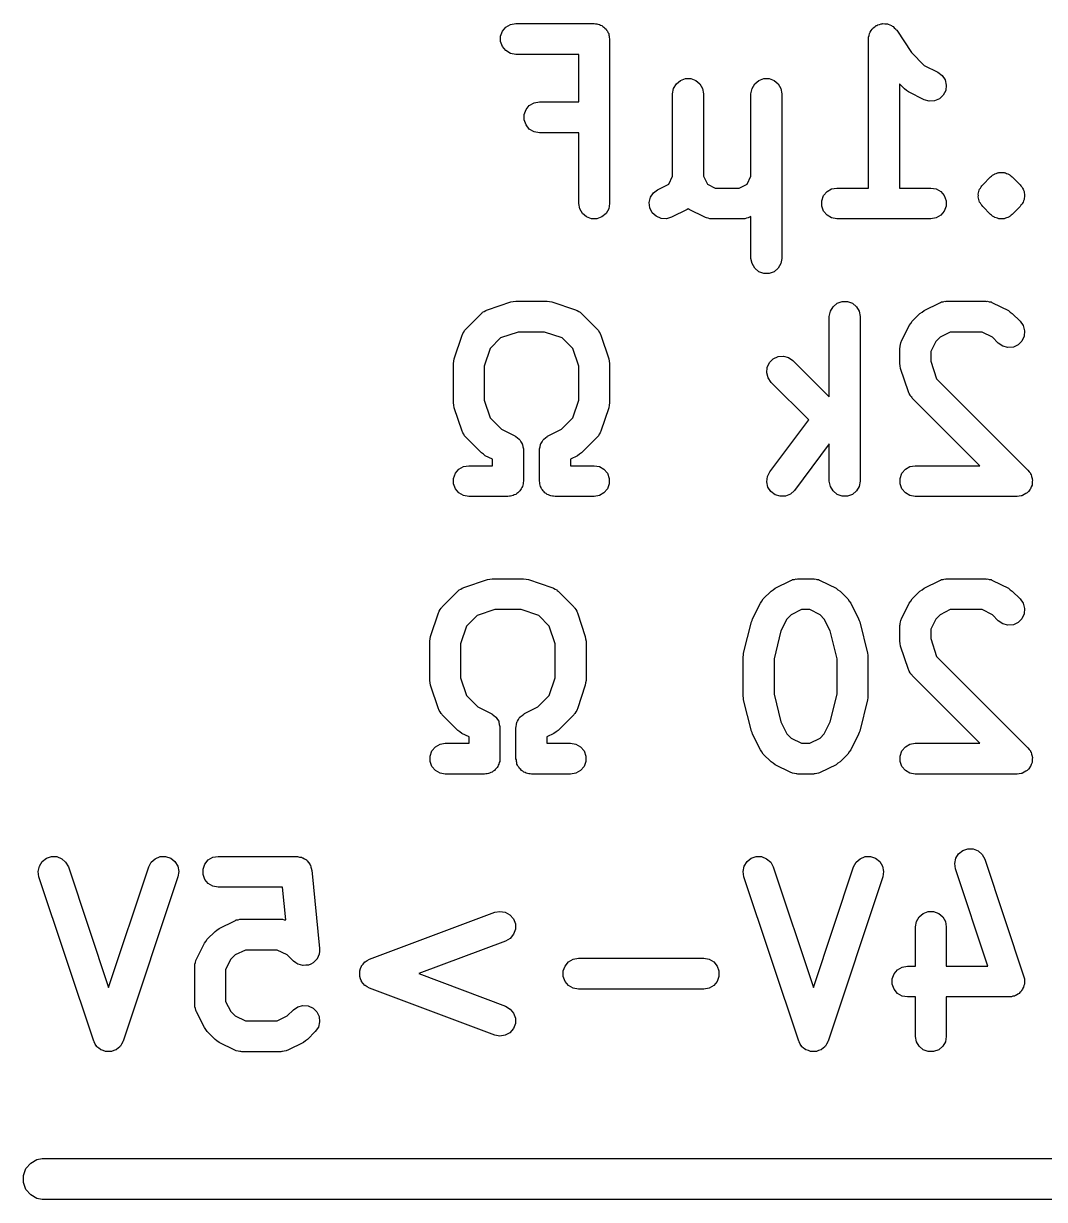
# Model space of a CAD drawing. Extents: x 105.7 to 188.1, y -135.5 to -88.6.
# Drawn here: x 105.7 to 110.67, y -116.97 to -111.25 of the extents above; entities that cross this region are included whole.
import ezdxf

# ---------------------------------------------------------------- set-up
doc = ezdxf.new("R2010")
doc.units = 0
doc.header["$MEASUREMENT"] = 0
doc.layers.add('BLACK', color=7, linetype='CONTINUOUS')

msp = doc.modelspace()

# ---------------------------------------------------------------- linework, layer by layer
at = {"layer": 'BLACK', "linetype": 'CONTINUOUS'}
for p, q in [((108.029, -111.284), (108.046, -111.264)), ((108.046, -111.264), (108.069, -111.251)), ((108.069, -111.251), (108.094, -111.247)), ((108.094, -111.247), (108.475, -111.247)), ((108.475, -111.247), (108.482, -111.248)), ((108.482, -111.248), (108.488, -111.248)), ((108.488, -111.248), (108.494, -111.25)), ((108.494, -111.25), (108.501, -111.251)), ((108.501, -111.251), (108.506, -111.255)), ((108.506, -111.255), (108.513, -111.257)), ((108.513, -111.257), (108.518, -111.261)), ((108.518, -111.261), (108.523, -111.264)), ((108.523, -111.264), (108.528, -111.269)), ((108.528, -111.269), (108.533, -111.274)), ((109.827, -111.274), (109.83, -111.271)), ((109.83, -111.271), (109.833, -111.268)), ((109.833, -111.268), (109.84, -111.263)), ((109.84, -111.263), (109.847, -111.257)), ((109.847, -111.257), (109.851, -111.256)), ((109.851, -111.256), (109.855, -111.253)), ((109.855, -111.253), (109.863, -111.251)), ((109.863, -111.251), (109.872, -111.248)), ((109.872, -111.248), (109.876, -111.248)), ((109.876, -111.248), (109.88, -111.247)), ((109.88, -111.247), (109.889, -111.248)), ((109.889, -111.248), (109.898, -111.248)), ((109.898, -111.248), (109.902, -111.249)), ((109.902, -111.249), (109.906, -111.25)), ((109.906, -111.25), (109.914, -111.254)), ((109.914, -111.254), (109.922, -111.257)), ((109.922, -111.257), (109.925, -111.26)), ((109.925, -111.26), (109.929, -111.261)), ((109.929, -111.261), (109.935, -111.268)), ((109.935, -111.268), (109.942, -111.274)), ((108.02, -111.309), (108.029, -111.284)), ((108.02, -111.335), (108.02, -111.309)), ((108.533, -111.274), (108.536, -111.279)), ((108.536, -111.279), (108.54, -111.284)), ((108.54, -111.284), (108.542, -111.291)), ((108.542, -111.291), (108.546, -111.296)), ((108.546, -111.296), (108.547, -111.303)), ((108.547, -111.303), (108.549, -111.309)), ((108.549, -111.309), (108.549, -111.315)), ((108.549, -111.315), (108.55, -111.322)), ((108.55, -111.322), (108.55, -112.122)), ((109.81, -111.314), (109.813, -111.305)), ((109.81, -111.318), (109.81, -111.314)), ((109.81, -111.322), (109.81, -111.318)), ((109.81, -112.047), (109.81, -111.322)), ((109.813, -111.305), (109.814, -111.296)), ((109.814, -111.296), (109.816, -111.293)), ((109.816, -111.293), (109.817, -111.289)), ((109.817, -111.289), (109.823, -111.281)), ((109.823, -111.281), (109.827, -111.274)), ((109.942, -111.274), (109.944, -111.277)), ((109.944, -111.277), (109.947, -111.28)), ((109.947, -111.28), (110.019, -111.388)), ((108.029, -111.359), (108.02, -111.335)), ((108.046, -111.379), (108.029, -111.359)), ((108.069, -111.392), (108.046, -111.379)), ((108.094, -111.397), (108.069, -111.392)), ((108.4, -111.397), (108.094, -111.397)), ((108.4, -111.628), (108.4, -111.397)), ((110.019, -111.388), (110.081, -111.451)), ((110.081, -111.451), (110.147, -111.483)), ((110.147, -111.483), (110.168, -111.499)), ((110.168, -111.499), (110.182, -111.521)), ((108.862, -111.563), (108.875, -111.54)), ((108.875, -111.54), (108.895, -111.524)), ((108.895, -111.524), (108.919, -111.515)), ((108.919, -111.515), (108.945, -111.515)), ((108.945, -111.515), (108.97, -111.524)), ((108.97, -111.524), (108.99, -111.54)), ((108.99, -111.54), (109.003, -111.563)), ((109.243, -111.563), (109.256, -111.54)), ((109.256, -111.54), (109.276, -111.524)), ((109.276, -111.524), (109.3, -111.515)), ((109.3, -111.515), (109.326, -111.515)), ((109.326, -111.515), (109.351, -111.524)), ((109.351, -111.524), (109.371, -111.54)), ((109.371, -111.54), (109.384, -111.563)), ((109.984, -111.565), (109.96, -111.541)), ((109.96, -111.541), (109.96, -112.047)), ((110.182, -111.521), (110.188, -111.546)), ((110.188, -111.546), (110.185, -111.572)), ((108.857, -111.589), (108.862, -111.563)), ((108.857, -111.99), (108.857, -111.589)), ((109.003, -111.563), (109.007, -111.589)), ((109.007, -111.589), (109.007, -111.99)), ((109.238, -111.589), (109.243, -111.563)), ((109.238, -111.99), (109.238, -111.589)), ((109.384, -111.563), (109.388, -111.589)), ((109.388, -111.589), (109.388, -112.389)), ((109.994, -111.572), (109.984, -111.565)), ((110.004, -111.579), (109.994, -111.572)), ((110.08, -111.618), (110.004, -111.579)), ((110.155, -111.613), (110.131, -111.623)), ((110.173, -111.595), (110.155, -111.613)), ((110.185, -111.572), (110.173, -111.595)), ((108.135, -111.69), (108.144, -111.665)), ((108.144, -111.665), (108.16, -111.645)), ((108.16, -111.645), (108.183, -111.632)), ((108.183, -111.632), (108.209, -111.628)), ((108.209, -111.628), (108.4, -111.628)), ((110.105, -111.625), (110.08, -111.618)), ((110.131, -111.623), (110.105, -111.625)), ((108.135, -111.716), (108.135, -111.69)), ((108.144, -111.74), (108.135, -111.716)), ((108.16, -111.76), (108.144, -111.74)), ((108.183, -111.773), (108.16, -111.76)), ((108.209, -111.778), (108.183, -111.773)), ((108.4, -111.778), (108.209, -111.778)), ((108.4, -112.122), (108.4, -111.778)), ((108.838, -112.028), (108.857, -111.99)), ((109.007, -111.99), (109.026, -112.028)), ((109.219, -112.028), (109.238, -111.99)), ((110.365, -112.031), (110.403, -111.993)), ((110.403, -111.993), (110.408, -111.989)), ((110.408, -111.989), (110.413, -111.984)), ((110.413, -111.984), (110.416, -111.983)), ((110.416, -111.983), (110.419, -111.981)), ((110.419, -111.981), (110.422, -111.98)), ((110.422, -111.98), (110.424, -111.978)), ((110.424, -111.978), (110.431, -111.976)), ((110.431, -111.976), (110.437, -111.973)), ((110.437, -111.973), (110.44, -111.973)), ((110.44, -111.973), (110.443, -111.972)), ((110.443, -111.972), (110.446, -111.972)), ((110.446, -111.972), (110.45, -111.971)), ((110.45, -111.971), (110.456, -111.972)), ((110.456, -111.972), (110.463, -111.971)), ((110.463, -111.971), (110.466, -111.972)), ((110.466, -111.972), (110.469, -111.972)), ((110.469, -111.972), (110.472, -111.973)), ((110.472, -111.973), (110.476, -111.973)), ((110.476, -111.973), (110.481, -111.976)), ((110.481, -111.976), (110.488, -111.978)), ((110.488, -111.978), (110.491, -111.98)), ((110.491, -111.98), (110.494, -111.981)), ((110.494, -111.981), (110.496, -111.983)), ((110.496, -111.983), (110.499, -111.984)), ((110.499, -111.984), (110.504, -111.989)), ((110.504, -111.989), (110.509, -111.993)), ((110.509, -111.993), (110.547, -112.031)), ((108.749, -112.092), (108.764, -112.07)), ((108.764, -112.07), (108.784, -112.055)), ((108.784, -112.055), (108.838, -112.028)), ((109.026, -112.028), (109.064, -112.047)), ((109.064, -112.047), (109.181, -112.047)), ((109.181, -112.047), (109.219, -112.028)), ((109.591, -112.084), (109.608, -112.064)), ((109.608, -112.064), (109.63, -112.051)), ((109.63, -112.051), (109.656, -112.047)), ((109.656, -112.047), (109.81, -112.047)), ((109.96, -112.047), (110.113, -112.047)), ((110.113, -112.047), (110.139, -112.051)), ((110.139, -112.051), (110.161, -112.064)), ((110.161, -112.064), (110.178, -112.084)), ((110.343, -112.077), (110.345, -112.071)), ((110.345, -112.071), (110.346, -112.064)), ((110.346, -112.064), (110.348, -112.058)), ((110.348, -112.058), (110.35, -112.052)), ((110.35, -112.052), (110.354, -112.047)), ((110.354, -112.047), (110.357, -112.041)), ((110.357, -112.041), (110.361, -112.036)), ((110.361, -112.036), (110.365, -112.031)), ((110.547, -112.031), (110.551, -112.036)), ((110.551, -112.036), (110.556, -112.041)), ((110.556, -112.041), (110.558, -112.047)), ((110.558, -112.047), (110.562, -112.052)), ((110.562, -112.052), (110.564, -112.058)), ((110.564, -112.058), (110.567, -112.064)), ((110.567, -112.064), (110.567, -112.071)), ((110.567, -112.071), (110.569, -112.077)), ((108.405, -112.148), (108.4, -112.122)), ((108.55, -112.122), (108.546, -112.148)), ((108.743, -112.117), (108.749, -112.092)), ((108.746, -112.143), (108.743, -112.117)), ((109.582, -112.109), (109.591, -112.084)), ((109.582, -112.135), (109.582, -112.109)), ((110.178, -112.084), (110.187, -112.109)), ((110.187, -112.109), (110.187, -112.135)), ((110.344, -112.084), (110.343, -112.077)), ((110.343, -112.09), (110.344, -112.084)), ((110.345, -112.097), (110.343, -112.09)), ((110.346, -112.103), (110.345, -112.097)), ((110.348, -112.109), (110.346, -112.103)), ((110.35, -112.116), (110.348, -112.109)), ((110.354, -112.121), (110.35, -112.116)), ((110.357, -112.127), (110.354, -112.121)), ((110.361, -112.131), (110.357, -112.127)), ((110.556, -112.127), (110.551, -112.131)), ((110.558, -112.121), (110.556, -112.127)), ((110.562, -112.116), (110.558, -112.121)), ((110.564, -112.109), (110.562, -112.116)), ((110.567, -112.103), (110.564, -112.109)), ((110.569, -112.09), (110.567, -112.097)), ((110.567, -112.097), (110.567, -112.103)), ((110.569, -112.077), (110.568, -112.084)), ((110.568, -112.084), (110.569, -112.09)), ((108.418, -112.17), (108.405, -112.148)), ((108.438, -112.187), (108.418, -112.17)), ((108.462, -112.196), (108.438, -112.187)), ((108.513, -112.187), (108.488, -112.196)), ((108.533, -112.17), (108.513, -112.187)), ((108.546, -112.148), (108.533, -112.17)), ((108.758, -112.167), (108.746, -112.143)), ((108.777, -112.184), (108.758, -112.167)), ((108.801, -112.195), (108.777, -112.184)), ((108.928, -112.151), (108.852, -112.189)), ((108.932, -112.148), (108.928, -112.151)), ((108.937, -112.151), (108.932, -112.148)), ((109.013, -112.189), (108.937, -112.151)), ((109.238, -112.186), (109.233, -112.189)), ((109.238, -112.389), (109.238, -112.186)), ((109.591, -112.159), (109.582, -112.135)), ((109.608, -112.179), (109.591, -112.159)), ((109.63, -112.192), (109.608, -112.179)), ((110.161, -112.179), (110.139, -112.192)), ((110.178, -112.159), (110.161, -112.179)), ((110.187, -112.135), (110.178, -112.159)), ((110.365, -112.137), (110.361, -112.131)), ((110.403, -112.175), (110.365, -112.137)), ((110.408, -112.179), (110.403, -112.175)), ((110.413, -112.183), (110.408, -112.179)), ((110.416, -112.185), (110.413, -112.183)), ((110.419, -112.187), (110.416, -112.185)), ((110.422, -112.188), (110.419, -112.187)), ((110.494, -112.187), (110.491, -112.188)), ((110.496, -112.185), (110.494, -112.187)), ((110.499, -112.183), (110.496, -112.185)), ((110.504, -112.179), (110.499, -112.183)), ((110.509, -112.175), (110.504, -112.179)), ((110.547, -112.137), (110.509, -112.175)), ((110.551, -112.131), (110.547, -112.137)), ((108.488, -112.196), (108.462, -112.196)), ((108.827, -112.196), (108.801, -112.195)), ((108.852, -112.189), (108.827, -112.196)), ((109.017, -112.19), (109.013, -112.189)), ((109.021, -112.192), (109.017, -112.19)), ((109.03, -112.194), (109.021, -112.192)), ((109.038, -112.196), (109.03, -112.194)), ((109.042, -112.196), (109.038, -112.196)), ((109.047, -112.197), (109.042, -112.196)), ((109.199, -112.197), (109.047, -112.197)), ((109.203, -112.196), (109.199, -112.197)), ((109.208, -112.196), (109.203, -112.196)), ((109.216, -112.194), (109.208, -112.196)), ((109.225, -112.192), (109.216, -112.194)), ((109.228, -112.19), (109.225, -112.192)), ((109.233, -112.189), (109.228, -112.19)), ((109.656, -112.197), (109.63, -112.192)), ((110.113, -112.197), (109.656, -112.197)), ((110.139, -112.192), (110.113, -112.197)), ((110.424, -112.19), (110.422, -112.188)), ((110.431, -112.192), (110.424, -112.19)), ((110.437, -112.194), (110.431, -112.192)), ((110.44, -112.195), (110.437, -112.194)), ((110.443, -112.196), (110.44, -112.195)), ((110.446, -112.196), (110.443, -112.196)), ((110.45, -112.197), (110.446, -112.196)), ((110.456, -112.196), (110.45, -112.197)), ((110.463, -112.197), (110.456, -112.196)), ((110.466, -112.196), (110.463, -112.197)), ((110.469, -112.196), (110.466, -112.196)), ((110.472, -112.195), (110.469, -112.196)), ((110.476, -112.194), (110.472, -112.195)), ((110.481, -112.192), (110.476, -112.194)), ((110.488, -112.19), (110.481, -112.192)), ((110.491, -112.188), (110.488, -112.19)), ((109.243, -112.414), (109.238, -112.389)), ((109.256, -112.437), (109.243, -112.414)), ((109.384, -112.414), (109.371, -112.437)), ((109.388, -112.389), (109.384, -112.414)), ((109.276, -112.454), (109.256, -112.437)), ((109.3, -112.462), (109.276, -112.454)), ((109.326, -112.462), (109.3, -112.462)), ((109.351, -112.454), (109.326, -112.462)), ((109.371, -112.437), (109.351, -112.454)), ((107.941, -112.647), (107.948, -112.642)), ((107.948, -112.642), (107.952, -112.641)), ((107.952, -112.641), (107.956, -112.639)), ((107.956, -112.639), (108.07, -112.601)), ((108.07, -112.601), (108.082, -112.599)), ((108.082, -112.599), (108.094, -112.597)), ((108.094, -112.597), (108.247, -112.597)), ((108.247, -112.597), (108.258, -112.599)), ((108.258, -112.599), (108.27, -112.601)), ((108.27, -112.601), (108.385, -112.639)), ((108.385, -112.639), (108.388, -112.641)), ((108.388, -112.641), (108.393, -112.642)), ((108.393, -112.642), (108.4, -112.647)), ((109.624, -112.646), (109.637, -112.624)), ((109.637, -112.624), (109.657, -112.607)), ((109.657, -112.607), (109.681, -112.598)), ((109.681, -112.598), (109.707, -112.598)), ((109.707, -112.598), (109.732, -112.607)), ((109.732, -112.607), (109.752, -112.624)), ((109.752, -112.624), (109.765, -112.646)), ((110.07, -112.65), (110.08, -112.643)), ((110.08, -112.643), (110.156, -112.605)), ((110.156, -112.605), (110.16, -112.604)), ((110.16, -112.604), (110.164, -112.601)), ((110.164, -112.601), (110.172, -112.6)), ((110.172, -112.6), (110.181, -112.597)), ((110.181, -112.597), (110.185, -112.598)), ((110.185, -112.598), (110.189, -112.597)), ((110.189, -112.597), (110.38, -112.597)), ((110.38, -112.597), (110.384, -112.598)), ((110.384, -112.598), (110.389, -112.597)), ((110.389, -112.597), (110.397, -112.6)), ((110.397, -112.6), (110.406, -112.601)), ((110.406, -112.601), (110.409, -112.604)), ((110.409, -112.604), (110.413, -112.605)), ((110.413, -112.605), (110.49, -112.643)), ((110.49, -112.643), (110.499, -112.65)), ((107.851, -112.733), (107.927, -112.657)), ((107.927, -112.657), (107.93, -112.654)), ((107.93, -112.654), (107.933, -112.651)), ((107.933, -112.651), (107.941, -112.647)), ((108.4, -112.647), (108.408, -112.651)), ((108.408, -112.651), (108.41, -112.654)), ((108.41, -112.654), (108.414, -112.657)), ((108.414, -112.657), (108.49, -112.733)), ((109.619, -112.672), (109.624, -112.646)), ((109.619, -113.062), (109.619, -112.672)), ((109.765, -112.646), (109.769, -112.672)), ((109.769, -112.672), (109.769, -113.472)), ((110.015, -112.705), (110.022, -112.695)), ((110.022, -112.695), (110.06, -112.657)), ((110.06, -112.657), (110.07, -112.65)), ((110.499, -112.65), (110.509, -112.657)), ((110.509, -112.657), (110.547, -112.695)), ((110.547, -112.695), (110.562, -112.716)), ((107.835, -112.759), (107.836, -112.754)), ((107.836, -112.754), (107.841, -112.747)), ((107.841, -112.747), (107.845, -112.74)), ((107.845, -112.74), (107.848, -112.737)), ((107.848, -112.737), (107.851, -112.733)), ((108.106, -112.747), (108.02, -112.776)), ((108.234, -112.747), (108.106, -112.747)), ((108.32, -112.776), (108.234, -112.747)), ((108.49, -112.733), (108.493, -112.737)), ((108.493, -112.737), (108.496, -112.74)), ((108.496, -112.74), (108.5, -112.747)), ((108.5, -112.747), (108.505, -112.754)), ((108.505, -112.754), (108.506, -112.759)), ((109.97, -112.791), (110.008, -112.715)), ((110.008, -112.715), (110.015, -112.705)), ((110.207, -112.747), (110.158, -112.772)), ((110.362, -112.747), (110.207, -112.747)), ((110.412, -112.772), (110.362, -112.747)), ((110.562, -112.716), (110.569, -112.742)), ((110.569, -112.742), (110.567, -112.768)), ((107.794, -112.877), (107.833, -112.762)), ((107.833, -112.762), (107.835, -112.759)), ((108.02, -112.776), (107.969, -112.827)), ((108.372, -112.827), (108.32, -112.776)), ((108.506, -112.759), (108.508, -112.762)), ((108.508, -112.762), (108.546, -112.877)), ((109.963, -112.816), (109.965, -112.807)), ((109.963, -112.82), (109.963, -112.816)), ((109.965, -112.807), (109.967, -112.799)), ((109.967, -112.799), (109.969, -112.795)), ((109.969, -112.795), (109.97, -112.791)), ((110.137, -112.793), (110.112, -112.842)), ((110.158, -112.772), (110.137, -112.793)), ((110.441, -112.801), (110.412, -112.772)), ((110.463, -112.816), (110.441, -112.801)), ((110.488, -112.823), (110.463, -112.816)), ((110.537, -112.81), (110.514, -112.821)), ((110.556, -112.791), (110.537, -112.81)), ((110.567, -112.768), (110.556, -112.791)), ((107.969, -112.827), (107.941, -112.913)), ((108.4, -112.913), (108.372, -112.827)), ((109.346, -112.877), (109.37, -112.866)), ((109.37, -112.866), (109.396, -112.864)), ((109.396, -112.864), (109.421, -112.871)), ((109.421, -112.871), (109.442, -112.886)), ((109.962, -112.824), (109.963, -112.82)), ((109.962, -112.9), (109.962, -112.824)), ((110.112, -112.842), (110.112, -112.888)), ((110.514, -112.821), (110.488, -112.823)), ((107.791, -112.9), (107.793, -112.889)), ((107.791, -113.091), (107.791, -112.9)), ((107.793, -112.889), (107.794, -112.877)), ((107.941, -112.913), (107.941, -113.079)), ((108.4, -113.079), (108.4, -112.913)), ((108.546, -112.877), (108.548, -112.889)), ((108.548, -112.889), (108.55, -112.9)), ((108.55, -112.9), (108.55, -113.091)), ((109.315, -112.945), (109.317, -112.919)), ((109.317, -112.919), (109.328, -112.896)), ((109.328, -112.896), (109.346, -112.877)), ((109.442, -112.886), (109.619, -113.062)), ((109.964, -112.912), (109.962, -112.9)), ((109.966, -112.924), (109.964, -112.912)), ((110.004, -113.038), (109.966, -112.924)), ((110.112, -112.888), (110.141, -112.974)), ((109.321, -112.97), (109.315, -112.945)), ((109.336, -112.992), (109.321, -112.97)), ((110.141, -112.974), (110.585, -113.419)), ((109.519, -113.174), (109.336, -112.992)), ((110.006, -113.042), (110.004, -113.038)), ((110.007, -113.046), (110.006, -113.042)), ((107.793, -113.103), (107.791, -113.091)), ((107.941, -113.079), (107.969, -113.165)), ((108.372, -113.165), (108.4, -113.079)), ((108.55, -113.091), (108.548, -113.103)), ((110.012, -113.054), (110.007, -113.046)), ((110.016, -113.061), (110.012, -113.054)), ((110.02, -113.064), (110.016, -113.061)), ((110.022, -113.068), (110.02, -113.064)), ((110.351, -113.397), (110.022, -113.068)), ((107.794, -113.115), (107.793, -113.103)), ((107.833, -113.229), (107.794, -113.115)), ((108.546, -113.115), (108.508, -113.229)), ((108.548, -113.103), (108.546, -113.115)), ((107.969, -113.165), (108.024, -113.22)), ((108.316, -113.22), (108.372, -113.165)), ((109.329, -113.427), (109.519, -113.174)), ((107.835, -113.233), (107.833, -113.229)), ((107.836, -113.237), (107.835, -113.233)), ((107.841, -113.244), (107.836, -113.237)), ((107.845, -113.252), (107.841, -113.244)), ((107.848, -113.255), (107.845, -113.252)), ((107.851, -113.258), (107.848, -113.255)), ((107.927, -113.334), (107.851, -113.258)), ((108.024, -113.22), (108.09, -113.252)), ((108.09, -113.252), (108.091, -113.254)), ((108.091, -113.254), (108.094, -113.255)), ((108.094, -113.255), (108.102, -113.262)), ((108.102, -113.262), (108.111, -113.268)), ((108.111, -113.268), (108.112, -113.27)), ((108.112, -113.27), (108.114, -113.271)), ((108.114, -113.271), (108.119, -113.281)), ((108.222, -113.281), (108.227, -113.271)), ((108.227, -113.271), (108.229, -113.27)), ((108.229, -113.27), (108.23, -113.268)), ((108.23, -113.268), (108.239, -113.262)), ((108.239, -113.262), (108.247, -113.255)), ((108.247, -113.255), (108.249, -113.254)), ((108.249, -113.254), (108.251, -113.252)), ((108.251, -113.252), (108.316, -113.22)), ((108.49, -113.258), (108.414, -113.334)), ((108.493, -113.255), (108.49, -113.258)), ((108.496, -113.252), (108.493, -113.255)), ((108.5, -113.244), (108.496, -113.252)), ((108.505, -113.237), (108.5, -113.244)), ((108.506, -113.233), (108.505, -113.237)), ((108.508, -113.229), (108.506, -113.233)), ((108.119, -113.281), (108.125, -113.29)), ((108.125, -113.29), (108.125, -113.292)), ((108.125, -113.292), (108.127, -113.294)), ((108.127, -113.294), (108.128, -113.305)), ((108.128, -113.305), (108.131, -113.315)), ((108.131, -113.315), (108.131, -113.317)), ((108.131, -113.317), (108.131, -113.32)), ((108.131, -113.32), (108.131, -113.472)), ((108.21, -113.315), (108.212, -113.305)), ((108.21, -113.317), (108.21, -113.315)), ((108.21, -113.32), (108.21, -113.317)), ((108.21, -113.472), (108.21, -113.32)), ((108.212, -113.305), (108.214, -113.294)), ((108.214, -113.294), (108.215, -113.292)), ((108.215, -113.292), (108.216, -113.29)), ((108.216, -113.29), (108.222, -113.281)), ((109.619, -113.291), (109.449, -113.517)), ((109.619, -113.472), (109.619, -113.291)), ((107.937, -113.341), (107.927, -113.334)), ((107.946, -113.349), (107.937, -113.341)), ((107.981, -113.366), (107.946, -113.349)), ((107.981, -113.397), (107.981, -113.366)), ((108.394, -113.349), (108.36, -113.366)), ((108.36, -113.366), (108.36, -113.397)), ((108.404, -113.341), (108.394, -113.349)), ((108.414, -113.334), (108.404, -113.341)), ((107.792, -113.459), (107.801, -113.434)), ((107.801, -113.434), (107.817, -113.414)), ((107.817, -113.414), (107.84, -113.401)), ((107.84, -113.401), (107.866, -113.397)), ((107.866, -113.397), (107.981, -113.397)), ((108.36, -113.397), (108.475, -113.397)), ((108.475, -113.397), (108.501, -113.401)), ((108.501, -113.401), (108.523, -113.414)), ((108.523, -113.414), (108.54, -113.434)), ((108.54, -113.434), (108.549, -113.459)), ((109.318, -113.45), (109.329, -113.427)), ((109.963, -113.459), (109.972, -113.434)), ((109.972, -113.434), (109.989, -113.414)), ((109.989, -113.414), (110.011, -113.401)), ((110.011, -113.401), (110.037, -113.397)), ((110.037, -113.397), (110.351, -113.397)), ((110.585, -113.419), (110.591, -113.427)), ((110.591, -113.427), (110.597, -113.434)), ((110.597, -113.434), (110.598, -113.438)), ((110.598, -113.438), (110.6, -113.44)), ((110.6, -113.44), (110.603, -113.45)), ((107.792, -113.485), (107.792, -113.459)), ((107.801, -113.509), (107.792, -113.485)), ((108.127, -113.498), (108.123, -113.503)), ((108.128, -113.491), (108.127, -113.498)), ((108.13, -113.485), (108.128, -113.491)), ((108.131, -113.472), (108.13, -113.478)), ((108.13, -113.478), (108.13, -113.485)), ((108.211, -113.478), (108.21, -113.472)), ((108.211, -113.485), (108.211, -113.478)), ((108.213, -113.491), (108.211, -113.485)), ((108.214, -113.498), (108.213, -113.491)), ((108.217, -113.503), (108.214, -113.498)), ((108.549, -113.485), (108.54, -113.509)), ((108.549, -113.459), (108.549, -113.485)), ((109.315, -113.476), (109.318, -113.45)), ((109.32, -113.501), (109.315, -113.476)), ((109.335, -113.523), (109.32, -113.501)), ((109.624, -113.498), (109.619, -113.472)), ((109.637, -113.52), (109.624, -113.498)), ((109.765, -113.498), (109.752, -113.52)), ((109.769, -113.472), (109.765, -113.498)), ((109.963, -113.485), (109.963, -113.459)), ((109.972, -113.509), (109.963, -113.485)), ((110.601, -113.5), (110.597, -113.509)), ((110.605, -113.491), (110.601, -113.5)), ((110.603, -113.45), (110.606, -113.459)), ((110.606, -113.485), (110.605, -113.488)), ((110.605, -113.488), (110.605, -113.491)), ((110.606, -113.459), (110.606, -113.462)), ((110.606, -113.462), (110.607, -113.465)), ((110.607, -113.465), (110.606, -113.475)), ((110.606, -113.475), (110.606, -113.485)), ((107.817, -113.529), (107.801, -113.509)), ((107.84, -113.542), (107.817, -113.529)), ((107.866, -113.547), (107.84, -113.542)), ((108.056, -113.547), (107.866, -113.547)), ((108.063, -113.546), (108.056, -113.547)), ((108.069, -113.546), (108.063, -113.546)), ((108.075, -113.544), (108.069, -113.546)), ((108.082, -113.542), (108.075, -113.544)), ((108.087, -113.539), (108.082, -113.542)), ((108.094, -113.537), (108.087, -113.539)), ((108.099, -113.533), (108.094, -113.537)), ((108.104, -113.529), (108.099, -113.533)), ((108.109, -113.524), (108.104, -113.529)), ((108.114, -113.52), (108.109, -113.524)), ((108.117, -113.514), (108.114, -113.52)), ((108.121, -113.509), (108.117, -113.514)), ((108.123, -113.503), (108.121, -113.509)), ((108.22, -113.509), (108.217, -113.503)), ((108.224, -113.514), (108.22, -113.509)), ((108.227, -113.52), (108.224, -113.514)), ((108.232, -113.524), (108.227, -113.52)), ((108.236, -113.529), (108.232, -113.524)), ((108.242, -113.533), (108.236, -113.529)), ((108.247, -113.537), (108.242, -113.533)), ((108.253, -113.539), (108.247, -113.537)), ((108.259, -113.542), (108.253, -113.539)), ((108.265, -113.544), (108.259, -113.542)), ((108.272, -113.546), (108.265, -113.544)), ((108.278, -113.546), (108.272, -113.546)), ((108.285, -113.547), (108.278, -113.546)), ((108.475, -113.547), (108.285, -113.547)), ((108.501, -113.542), (108.475, -113.547)), ((108.523, -113.529), (108.501, -113.542)), ((108.54, -113.509), (108.523, -113.529)), ((109.356, -113.539), (109.335, -113.523)), ((109.38, -113.546), (109.356, -113.539)), ((109.406, -113.545), (109.38, -113.546)), ((109.43, -113.535), (109.406, -113.545)), ((109.449, -113.517), (109.43, -113.535)), ((109.657, -113.537), (109.637, -113.52)), ((109.681, -113.546), (109.657, -113.537)), ((109.707, -113.546), (109.681, -113.546)), ((109.732, -113.537), (109.707, -113.546)), ((109.752, -113.52), (109.732, -113.537)), ((109.989, -113.529), (109.972, -113.509)), ((110.011, -113.542), (109.989, -113.529)), ((110.037, -113.547), (110.011, -113.542)), ((110.532, -113.547), (110.037, -113.547)), ((110.542, -113.545), (110.532, -113.547)), ((110.552, -113.544), (110.542, -113.545)), ((110.555, -113.543), (110.552, -113.544)), ((110.558, -113.542), (110.555, -113.543)), ((110.566, -113.537), (110.558, -113.542)), ((110.575, -113.533), (110.566, -113.537)), ((110.578, -113.531), (110.575, -113.533)), ((110.581, -113.529), (110.578, -113.531)), ((110.587, -113.522), (110.581, -113.529)), ((110.594, -113.515), (110.587, -113.522)), ((110.595, -113.512), (110.594, -113.515)), ((110.597, -113.509), (110.595, -113.512)), ((107.842, -113.989), (107.956, -113.951)), ((107.956, -113.951), (107.968, -113.949)), ((107.968, -113.949), (107.98, -113.947)), ((107.98, -113.947), (108.132, -113.947)), ((108.132, -113.947), (108.144, -113.949)), ((108.144, -113.949), (108.156, -113.951)), ((108.156, -113.951), (108.27, -113.989)), ((109.356, -113.993), (109.432, -113.955)), ((109.432, -113.955), (109.436, -113.954)), ((109.436, -113.954), (109.44, -113.951)), ((109.44, -113.951), (109.449, -113.95)), ((109.449, -113.95), (109.457, -113.947)), ((109.457, -113.947), (109.461, -113.948)), ((109.461, -113.948), (109.466, -113.947)), ((109.466, -113.947), (109.542, -113.947)), ((109.542, -113.947), (109.546, -113.948)), ((109.546, -113.948), (109.55, -113.947)), ((109.55, -113.947), (109.559, -113.95)), ((109.559, -113.95), (109.567, -113.951)), ((109.567, -113.951), (109.571, -113.954)), ((109.571, -113.954), (109.575, -113.955)), ((109.575, -113.955), (109.652, -113.993)), ((110.08, -113.993), (110.156, -113.955)), ((110.156, -113.955), (110.16, -113.954)), ((110.16, -113.954), (110.164, -113.951)), ((110.164, -113.951), (110.172, -113.95)), ((110.172, -113.95), (110.181, -113.947)), ((110.181, -113.947), (110.185, -113.948)), ((110.185, -113.948), (110.189, -113.947)), ((110.189, -113.947), (110.38, -113.947)), ((110.38, -113.947), (110.384, -113.948)), ((110.384, -113.948), (110.389, -113.947)), ((110.389, -113.947), (110.397, -113.95)), ((110.397, -113.95), (110.406, -113.951)), ((110.406, -113.951), (110.409, -113.954)), ((110.409, -113.954), (110.413, -113.955)), ((110.413, -113.955), (110.49, -113.993)), ((107.736, -114.083), (107.813, -114.007)), ((107.813, -114.007), (107.816, -114.004)), ((107.816, -114.004), (107.819, -114.001)), ((107.819, -114.001), (107.827, -113.997)), ((107.827, -113.997), (107.834, -113.992)), ((107.834, -113.992), (107.838, -113.991)), ((107.838, -113.991), (107.842, -113.989)), ((108.27, -113.989), (108.274, -113.991)), ((108.274, -113.991), (108.278, -113.992)), ((108.278, -113.992), (108.285, -113.997)), ((108.285, -113.997), (108.293, -114.001)), ((108.293, -114.001), (108.296, -114.004)), ((108.296, -114.004), (108.3, -114.007)), ((108.3, -114.007), (108.376, -114.083)), ((109.298, -114.045), (109.336, -114.007)), ((109.336, -114.007), (109.346, -114)), ((109.346, -114), (109.356, -113.993)), ((109.652, -113.993), (109.661, -114)), ((109.661, -114), (109.671, -114.007)), ((109.671, -114.007), (109.709, -114.045)), ((110.022, -114.045), (110.06, -114.007)), ((110.06, -114.007), (110.07, -114)), ((110.07, -114), (110.08, -113.993)), ((110.49, -113.993), (110.499, -114)), ((110.499, -114), (110.509, -114.007)), ((110.509, -114.007), (110.547, -114.045)), ((109.246, -114.141), (109.284, -114.065)), ((109.284, -114.065), (109.291, -114.055)), ((109.291, -114.055), (109.298, -114.045)), ((109.709, -114.045), (109.716, -114.055)), ((109.716, -114.055), (109.723, -114.065)), ((109.723, -114.065), (109.761, -114.141)), ((109.97, -114.141), (110.008, -114.065)), ((110.008, -114.065), (110.015, -114.055)), ((110.015, -114.055), (110.022, -114.045)), ((110.547, -114.045), (110.562, -114.066)), ((110.562, -114.066), (110.569, -114.092)), ((107.68, -114.227), (107.718, -114.112)), ((107.718, -114.112), (107.72, -114.109)), ((107.72, -114.109), (107.721, -114.104)), ((107.721, -114.104), (107.727, -114.097)), ((107.727, -114.097), (107.731, -114.09)), ((107.731, -114.09), (107.734, -114.087)), ((107.734, -114.087), (107.736, -114.083)), ((107.906, -114.126), (107.855, -114.177)), ((107.992, -114.097), (107.906, -114.126)), ((108.12, -114.097), (107.992, -114.097)), ((108.206, -114.126), (108.12, -114.097)), ((108.257, -114.177), (108.206, -114.126)), ((108.376, -114.083), (108.378, -114.087)), ((108.378, -114.087), (108.382, -114.09)), ((108.382, -114.09), (108.386, -114.097)), ((108.386, -114.097), (108.391, -114.104)), ((108.391, -114.104), (108.392, -114.109)), ((108.392, -114.109), (108.394, -114.112)), ((108.394, -114.112), (108.432, -114.227)), ((109.434, -114.122), (109.413, -114.143)), ((109.483, -114.097), (109.434, -114.122)), ((109.524, -114.097), (109.483, -114.097)), ((109.574, -114.122), (109.524, -114.097)), ((109.594, -114.143), (109.574, -114.122)), ((110.158, -114.122), (110.137, -114.143)), ((110.207, -114.097), (110.158, -114.122)), ((110.362, -114.097), (110.207, -114.097)), ((110.412, -114.122), (110.362, -114.097)), ((110.441, -114.151), (110.412, -114.122)), ((110.567, -114.118), (110.556, -114.141)), ((110.569, -114.092), (110.567, -114.118)), ((107.855, -114.177), (107.826, -114.263)), ((108.286, -114.263), (108.257, -114.177)), ((109.202, -114.308), (109.24, -114.156)), ((109.24, -114.156), (109.244, -114.149)), ((109.244, -114.149), (109.246, -114.141)), ((109.413, -114.143), (109.384, -114.2)), ((109.623, -114.2), (109.594, -114.143)), ((109.761, -114.141), (109.764, -114.149)), ((109.764, -114.149), (109.767, -114.156)), ((109.767, -114.156), (109.805, -114.308)), ((109.962, -114.174), (109.963, -114.17)), ((109.962, -114.25), (109.962, -114.174)), ((109.963, -114.166), (109.965, -114.157)), ((109.963, -114.17), (109.963, -114.166)), ((109.965, -114.157), (109.967, -114.149)), ((109.967, -114.149), (109.969, -114.145)), ((109.969, -114.145), (109.97, -114.141)), ((110.137, -114.143), (110.112, -114.192)), ((110.463, -114.166), (110.441, -114.151)), ((110.488, -114.173), (110.463, -114.166)), ((110.514, -114.171), (110.488, -114.173)), ((110.537, -114.16), (110.514, -114.171)), ((110.556, -114.141), (110.537, -114.16)), ((107.676, -114.25), (107.678, -114.239)), ((107.678, -114.239), (107.68, -114.227)), ((108.432, -114.227), (108.434, -114.239)), ((108.434, -114.239), (108.436, -114.25)), ((109.384, -114.2), (109.35, -114.336)), ((109.657, -114.336), (109.623, -114.2)), ((110.112, -114.192), (110.112, -114.238)), ((110.112, -114.238), (110.141, -114.324)), ((107.676, -114.441), (107.676, -114.25)), ((107.826, -114.263), (107.826, -114.429)), ((108.286, -114.429), (108.286, -114.263)), ((108.436, -114.25), (108.436, -114.441)), ((109.964, -114.262), (109.962, -114.25)), ((109.966, -114.274), (109.964, -114.262)), ((110.004, -114.388), (109.966, -114.274)), ((109.2, -114.327), (109.202, -114.318)), ((109.2, -114.517), (109.2, -114.327)), ((109.202, -114.318), (109.202, -114.308)), ((109.35, -114.336), (109.35, -114.508)), ((109.657, -114.508), (109.657, -114.336)), ((109.805, -114.308), (109.806, -114.318)), ((109.806, -114.318), (109.807, -114.327)), ((109.807, -114.327), (109.807, -114.517)), ((110.141, -114.324), (110.585, -114.769)), ((110.006, -114.392), (110.004, -114.388)), ((110.007, -114.396), (110.006, -114.392)), ((110.012, -114.404), (110.007, -114.396)), ((110.016, -114.411), (110.012, -114.404)), ((110.02, -114.414), (110.016, -114.411)), ((110.022, -114.418), (110.02, -114.414)), ((107.678, -114.453), (107.676, -114.441)), ((107.68, -114.465), (107.678, -114.453)), ((107.718, -114.579), (107.68, -114.465)), ((107.826, -114.429), (107.855, -114.515)), ((108.257, -114.515), (108.286, -114.429)), ((108.432, -114.465), (108.394, -114.579)), ((108.434, -114.453), (108.432, -114.465)), ((108.436, -114.441), (108.434, -114.453)), ((110.351, -114.747), (110.022, -114.418)), ((107.855, -114.515), (107.91, -114.57)), ((108.202, -114.57), (108.257, -114.515)), ((109.202, -114.526), (109.2, -114.517)), ((109.202, -114.535), (109.202, -114.526)), ((109.35, -114.508), (109.384, -114.643)), ((109.623, -114.643), (109.657, -114.508)), ((109.806, -114.526), (109.805, -114.535)), ((109.807, -114.517), (109.806, -114.526)), ((107.72, -114.583), (107.718, -114.579)), ((107.721, -114.587), (107.72, -114.583)), ((107.727, -114.594), (107.721, -114.587)), ((107.91, -114.57), (107.975, -114.602)), ((108.137, -114.602), (108.202, -114.57)), ((108.391, -114.587), (108.386, -114.594)), ((108.392, -114.583), (108.391, -114.587)), ((108.394, -114.579), (108.392, -114.583)), ((109.24, -114.688), (109.202, -114.535)), ((109.805, -114.535), (109.767, -114.688)), ((107.731, -114.602), (107.727, -114.594)), ((107.734, -114.605), (107.731, -114.602)), ((107.736, -114.608), (107.734, -114.605)), ((107.813, -114.684), (107.736, -114.608)), ((107.975, -114.602), (107.977, -114.604)), ((107.977, -114.604), (107.979, -114.605)), ((107.979, -114.605), (107.988, -114.612)), ((107.988, -114.612), (107.996, -114.618)), ((107.996, -114.618), (107.998, -114.62)), ((107.998, -114.62), (107.999, -114.621)), ((107.999, -114.621), (108.005, -114.631)), ((108.005, -114.631), (108.011, -114.64)), ((108.011, -114.64), (108.011, -114.642)), ((108.011, -114.642), (108.012, -114.644)), ((108.012, -114.644), (108.014, -114.655)), ((108.098, -114.655), (108.1, -114.644)), ((108.1, -114.644), (108.101, -114.642)), ((108.101, -114.642), (108.102, -114.64)), ((108.102, -114.64), (108.108, -114.631)), ((108.108, -114.631), (108.113, -114.621)), ((108.113, -114.621), (108.115, -114.62)), ((108.115, -114.62), (108.116, -114.618)), ((108.116, -114.618), (108.125, -114.612)), ((108.125, -114.612), (108.133, -114.605)), ((108.133, -114.605), (108.135, -114.604)), ((108.135, -114.604), (108.137, -114.602)), ((108.376, -114.608), (108.3, -114.684)), ((108.378, -114.605), (108.376, -114.608)), ((108.382, -114.602), (108.378, -114.605)), ((108.386, -114.594), (108.382, -114.602)), ((109.384, -114.643), (109.413, -114.701)), ((109.594, -114.701), (109.623, -114.643)), ((107.822, -114.691), (107.813, -114.684)), ((107.832, -114.699), (107.822, -114.691)), ((107.867, -114.716), (107.832, -114.699)), ((108.014, -114.655), (108.017, -114.665)), ((108.017, -114.665), (108.016, -114.667)), ((108.016, -114.667), (108.017, -114.67)), ((108.017, -114.67), (108.017, -114.822)), ((108.095, -114.67), (108.096, -114.667)), ((108.095, -114.822), (108.095, -114.67)), ((108.096, -114.665), (108.098, -114.655)), ((108.096, -114.667), (108.096, -114.665)), ((108.28, -114.699), (108.245, -114.716)), ((108.29, -114.691), (108.28, -114.699)), ((108.3, -114.684), (108.29, -114.691)), ((109.244, -114.695), (109.24, -114.688)), ((109.246, -114.703), (109.244, -114.695)), ((109.284, -114.779), (109.246, -114.703)), ((109.413, -114.701), (109.434, -114.722)), ((109.574, -114.722), (109.594, -114.701)), ((109.761, -114.703), (109.723, -114.779)), ((109.764, -114.695), (109.761, -114.703)), ((109.767, -114.688), (109.764, -114.695)), ((107.703, -114.764), (107.726, -114.751)), ((107.726, -114.751), (107.751, -114.747)), ((107.751, -114.747), (107.867, -114.747)), ((107.867, -114.747), (107.867, -114.716)), ((108.245, -114.716), (108.245, -114.747)), ((108.245, -114.747), (108.361, -114.747)), ((108.361, -114.747), (108.387, -114.751)), ((108.387, -114.751), (108.409, -114.764)), ((109.434, -114.722), (109.483, -114.747)), ((109.483, -114.747), (109.524, -114.747)), ((109.524, -114.747), (109.574, -114.722)), ((109.989, -114.764), (110.011, -114.751)), ((110.011, -114.751), (110.037, -114.747)), ((110.037, -114.747), (110.351, -114.747)), ((107.677, -114.809), (107.686, -114.784)), ((107.677, -114.835), (107.677, -114.809)), ((107.686, -114.784), (107.703, -114.764)), ((108.409, -114.764), (108.426, -114.784)), ((108.426, -114.784), (108.435, -114.809)), ((108.435, -114.809), (108.435, -114.835)), ((109.291, -114.789), (109.284, -114.779)), ((109.298, -114.799), (109.291, -114.789)), ((109.336, -114.837), (109.298, -114.799)), ((109.709, -114.799), (109.671, -114.837)), ((109.716, -114.789), (109.709, -114.799)), ((109.723, -114.779), (109.716, -114.789)), ((109.963, -114.809), (109.972, -114.784)), ((109.963, -114.835), (109.963, -114.809)), ((109.972, -114.784), (109.989, -114.764)), ((110.585, -114.769), (110.591, -114.777)), ((110.591, -114.777), (110.597, -114.784)), ((110.597, -114.784), (110.598, -114.788)), ((110.598, -114.788), (110.6, -114.79)), ((110.6, -114.79), (110.603, -114.8)), ((110.603, -114.8), (110.606, -114.809)), ((110.606, -114.809), (110.606, -114.812)), ((110.606, -114.812), (110.607, -114.815)), ((110.607, -114.815), (110.606, -114.825)), ((107.686, -114.859), (107.677, -114.835)), ((107.703, -114.879), (107.686, -114.859)), ((107.994, -114.874), (107.99, -114.879)), ((107.999, -114.87), (107.994, -114.874)), ((108.003, -114.864), (107.999, -114.87)), ((108.007, -114.859), (108.003, -114.864)), ((108.009, -114.853), (108.007, -114.859)), ((108.012, -114.848), (108.009, -114.853)), ((108.013, -114.841), (108.012, -114.848)), ((108.016, -114.835), (108.013, -114.841)), ((108.017, -114.822), (108.016, -114.828)), ((108.016, -114.828), (108.016, -114.835)), ((108.097, -114.828), (108.095, -114.822)), ((108.097, -114.835), (108.097, -114.828)), ((108.099, -114.841), (108.097, -114.835)), ((108.1, -114.848), (108.099, -114.841)), ((108.103, -114.853), (108.1, -114.848)), ((108.105, -114.859), (108.103, -114.853)), ((108.11, -114.864), (108.105, -114.859)), ((108.113, -114.87), (108.11, -114.864)), ((108.118, -114.874), (108.113, -114.87)), ((108.122, -114.879), (108.118, -114.874)), ((108.426, -114.859), (108.409, -114.879)), ((108.435, -114.835), (108.426, -114.859)), ((109.346, -114.844), (109.336, -114.837)), ((109.356, -114.851), (109.346, -114.844)), ((109.432, -114.889), (109.356, -114.851)), ((109.652, -114.851), (109.575, -114.889)), ((109.661, -114.844), (109.652, -114.851)), ((109.671, -114.837), (109.661, -114.844)), ((109.972, -114.859), (109.963, -114.835)), ((109.989, -114.879), (109.972, -114.859)), ((110.587, -114.872), (110.581, -114.879)), ((110.594, -114.865), (110.587, -114.872)), ((110.595, -114.862), (110.594, -114.865)), ((110.597, -114.859), (110.595, -114.862)), ((110.601, -114.85), (110.597, -114.859)), ((110.605, -114.841), (110.601, -114.85)), ((110.606, -114.835), (110.605, -114.838)), ((110.605, -114.838), (110.605, -114.841)), ((110.606, -114.825), (110.606, -114.835)), ((107.726, -114.892), (107.703, -114.879)), ((107.751, -114.897), (107.726, -114.892)), ((107.942, -114.897), (107.751, -114.897)), ((107.948, -114.896), (107.942, -114.897)), ((107.955, -114.896), (107.948, -114.896)), ((107.961, -114.894), (107.955, -114.896)), ((107.967, -114.892), (107.961, -114.894)), ((107.973, -114.889), (107.967, -114.892)), ((107.979, -114.887), (107.973, -114.889)), ((107.984, -114.883), (107.979, -114.887)), ((107.99, -114.879), (107.984, -114.883)), ((108.128, -114.883), (108.122, -114.879)), ((108.133, -114.887), (108.128, -114.883)), ((108.139, -114.889), (108.133, -114.887)), ((108.145, -114.892), (108.139, -114.889)), ((108.151, -114.894), (108.145, -114.892)), ((108.157, -114.896), (108.151, -114.894)), ((108.164, -114.896), (108.157, -114.896)), ((108.17, -114.897), (108.164, -114.896)), ((108.361, -114.897), (108.17, -114.897)), ((108.387, -114.892), (108.361, -114.897)), ((108.409, -114.879), (108.387, -114.892)), ((109.436, -114.89), (109.432, -114.889)), ((109.44, -114.892), (109.436, -114.89)), ((109.449, -114.894), (109.44, -114.892)), ((109.457, -114.896), (109.449, -114.894)), ((109.461, -114.896), (109.457, -114.896)), ((109.466, -114.897), (109.461, -114.896)), ((109.542, -114.897), (109.466, -114.897)), ((109.546, -114.896), (109.542, -114.897)), ((109.55, -114.896), (109.546, -114.896)), ((109.559, -114.894), (109.55, -114.896)), ((109.567, -114.892), (109.559, -114.894)), ((109.571, -114.89), (109.567, -114.892)), ((109.575, -114.889), (109.571, -114.89)), ((110.011, -114.892), (109.989, -114.879)), ((110.037, -114.897), (110.011, -114.892)), ((110.532, -114.897), (110.037, -114.897)), ((110.542, -114.895), (110.532, -114.897)), ((110.552, -114.894), (110.542, -114.895)), ((110.555, -114.893), (110.552, -114.894)), ((110.558, -114.892), (110.555, -114.893)), ((110.566, -114.887), (110.558, -114.892)), ((110.575, -114.883), (110.566, -114.887)), ((110.578, -114.881), (110.575, -114.883)), ((110.581, -114.879), (110.578, -114.881)), ((110.248, -115.284), (110.268, -115.268)), ((110.268, -115.268), (110.293, -115.26)), ((110.293, -115.26), (110.319, -115.26)), ((110.319, -115.26), (110.343, -115.27)), ((110.343, -115.27), (110.362, -115.287)), ((105.777, -115.344), (105.79, -115.322)), ((105.79, -115.322), (105.811, -115.306)), ((105.811, -115.306), (105.836, -115.298)), ((105.836, -115.298), (105.862, -115.298)), ((105.862, -115.298), (105.886, -115.308)), ((105.886, -115.308), (105.905, -115.325)), ((105.905, -115.325), (105.918, -115.348)), ((106.309, -115.348), (106.321, -115.325)), ((106.321, -115.325), (106.341, -115.308)), ((106.341, -115.308), (106.365, -115.298)), ((106.365, -115.298), (106.391, -115.298)), ((106.391, -115.298), (106.416, -115.306)), ((106.416, -115.306), (106.436, -115.322)), ((106.436, -115.322), (106.45, -115.344)), ((106.582, -115.334), (106.598, -115.314)), ((106.598, -115.314), (106.621, -115.301)), ((106.621, -115.301), (106.647, -115.297)), ((106.647, -115.297), (107.028, -115.297)), ((107.028, -115.297), (107.03, -115.297)), ((107.03, -115.297), (107.033, -115.297)), ((107.033, -115.297), (107.043, -115.3)), ((107.043, -115.3), (107.053, -115.301)), ((107.053, -115.301), (107.056, -115.303)), ((107.056, -115.303), (107.058, -115.304)), ((107.058, -115.304), (107.067, -115.309)), ((107.067, -115.309), (107.076, -115.314)), ((107.076, -115.314), (107.078, -115.317)), ((107.078, -115.317), (107.08, -115.318)), ((107.08, -115.318), (107.086, -115.327)), ((107.086, -115.327), (107.092, -115.334)), ((109.205, -115.344), (109.219, -115.322)), ((109.219, -115.322), (109.239, -115.306)), ((109.239, -115.306), (109.264, -115.298)), ((109.264, -115.298), (109.29, -115.298)), ((109.29, -115.298), (109.314, -115.308)), ((109.314, -115.308), (109.334, -115.325)), ((109.334, -115.325), (109.346, -115.348)), ((109.737, -115.348), (109.75, -115.325)), ((109.75, -115.325), (109.769, -115.308)), ((109.769, -115.308), (109.793, -115.298)), ((109.793, -115.298), (109.82, -115.298)), ((109.82, -115.298), (109.844, -115.306)), ((109.844, -115.306), (109.865, -115.322)), ((109.865, -115.322), (109.878, -115.344)), ((110.229, -115.332), (110.234, -115.306)), ((110.233, -115.358), (110.229, -115.332)), ((110.234, -115.306), (110.248, -115.284)), ((110.362, -115.287), (110.375, -115.31)), ((110.375, -115.31), (110.565, -115.882)), ((105.772, -115.37), (105.777, -115.344)), ((105.775, -115.396), (105.772, -115.37)), ((105.918, -115.348), (106.113, -115.935)), ((106.113, -115.935), (106.309, -115.348)), ((106.45, -115.344), (106.455, -115.37)), ((106.455, -115.37), (106.451, -115.396)), ((106.573, -115.359), (106.582, -115.334)), ((106.573, -115.385), (106.573, -115.359)), ((106.582, -115.409), (106.573, -115.385)), ((107.092, -115.334), (107.093, -115.337)), ((107.093, -115.337), (107.095, -115.339)), ((107.095, -115.339), (107.098, -115.349)), ((107.098, -115.349), (107.101, -115.359)), ((107.101, -115.359), (107.101, -115.362)), ((107.101, -115.362), (107.102, -115.364)), ((107.102, -115.364), (107.14, -115.745)), ((109.2, -115.37), (109.205, -115.344)), ((109.204, -115.396), (109.2, -115.37)), ((109.346, -115.348), (109.542, -115.935)), ((109.542, -115.935), (109.737, -115.348)), ((109.878, -115.344), (109.883, -115.37)), ((109.883, -115.37), (109.88, -115.396)), ((110.39, -115.83), (110.233, -115.358)), ((106.042, -116.196), (105.775, -115.396)), ((106.451, -115.396), (106.184, -116.196)), ((106.598, -115.429), (106.582, -115.409)), ((106.621, -115.442), (106.598, -115.429)), ((106.647, -115.447), (106.621, -115.442)), ((109.471, -116.196), (109.204, -115.396)), ((109.88, -115.396), (109.613, -116.196)), ((106.96, -115.447), (106.647, -115.447)), ((106.976, -115.606), (106.96, -115.447)), ((106.651, -115.648), (106.727, -115.61)), ((106.727, -115.61), (106.731, -115.608)), ((106.731, -115.608), (106.735, -115.606)), ((106.735, -115.606), (106.744, -115.605)), ((106.744, -115.605), (106.752, -115.602)), ((106.752, -115.602), (106.757, -115.602)), ((106.757, -115.602), (106.761, -115.602)), ((106.761, -115.602), (106.951, -115.602)), ((106.951, -115.602), (106.956, -115.602)), ((106.956, -115.602), (106.96, -115.602)), ((106.96, -115.602), (106.968, -115.605)), ((106.968, -115.605), (106.976, -115.606)), ((107.382, -115.797), (107.992, -115.568)), ((107.992, -115.568), (108.017, -115.564)), ((108.017, -115.564), (108.043, -115.568)), ((108.043, -115.568), (108.066, -115.581)), ((108.066, -115.581), (108.083, -115.6)), ((108.083, -115.6), (108.092, -115.625)), ((110.038, -115.639), (110.043, -115.613)), ((110.043, -115.613), (110.056, -115.59)), ((110.056, -115.59), (110.076, -115.574)), ((110.076, -115.574), (110.1, -115.565)), ((110.1, -115.565), (110.126, -115.565)), ((110.126, -115.565), (110.151, -115.574)), ((110.151, -115.574), (110.171, -115.59)), ((110.171, -115.59), (110.184, -115.613)), ((110.184, -115.613), (110.188, -115.639)), ((106.594, -115.7), (106.632, -115.662)), ((106.632, -115.662), (106.641, -115.655)), ((106.641, -115.655), (106.651, -115.648)), ((108.083, -115.675), (108.067, -115.696)), ((108.092, -115.651), (108.083, -115.675)), ((108.092, -115.625), (108.092, -115.651)), ((110.038, -115.83), (110.038, -115.639)), ((110.188, -115.639), (110.188, -115.83)), ((106.541, -115.796), (106.58, -115.719)), ((106.58, -115.719), (106.587, -115.71)), ((106.587, -115.71), (106.594, -115.7)), ((108.044, -115.709), (107.622, -115.867)), ((108.067, -115.696), (108.044, -115.709)), ((106.729, -115.776), (106.708, -115.797)), ((106.779, -115.752), (106.729, -115.776)), ((106.934, -115.752), (106.779, -115.752)), ((106.983, -115.776), (106.934, -115.752)), ((107.013, -115.806), (106.983, -115.776)), ((107.133, -115.784), (107.128, -115.795)), ((107.138, -115.772), (107.133, -115.784)), ((107.139, -115.759), (107.138, -115.771)), ((107.138, -115.771), (107.138, -115.772)), ((107.138, -115.772), (107.138, -115.772)), ((107.14, -115.746), (107.139, -115.759)), ((107.14, -115.745), (107.14, -115.746)), ((107.14, -115.746), (107.14, -115.746)), ((106.533, -115.829), (106.534, -115.825)), ((106.533, -116.02), (106.533, -115.829)), ((106.534, -115.82), (106.536, -115.812)), ((106.534, -115.825), (106.534, -115.82)), ((106.536, -115.812), (106.538, -115.803)), ((106.538, -115.803), (106.54, -115.8)), ((106.54, -115.8), (106.541, -115.796)), ((106.708, -115.797), (106.683, -115.847)), ((107.013, -115.807), (107.013, -115.806)), ((107.013, -115.806), (107.013, -115.806)), ((107.024, -115.814), (107.013, -115.807)), ((107.034, -115.821), (107.024, -115.814)), ((107.035, -115.821), (107.034, -115.821)), ((107.034, -115.821), (107.034, -115.821)), ((107.047, -115.824), (107.035, -115.821)), ((107.059, -115.828), (107.047, -115.824)), ((107.06, -115.828), (107.059, -115.828)), ((107.073, -115.826), (107.06, -115.828)), ((107.06, -115.828), (107.06, -115.828)), ((107.085, -115.825), (107.073, -115.826)), ((107.086, -115.825), (107.085, -115.825)), ((107.085, -115.825), (107.085, -115.825)), ((107.097, -115.82), (107.086, -115.825)), ((107.109, -115.814), (107.097, -115.82)), ((107.118, -115.805), (107.109, -115.814)), ((107.109, -115.814), (107.109, -115.814)), ((107.109, -115.814), (107.109, -115.814)), ((107.127, -115.796), (107.118, -115.805)), ((107.128, -115.795), (107.127, -115.795)), ((107.127, -115.795), (107.127, -115.796)), ((107.335, -115.853), (107.339, -115.842)), ((107.339, -115.842), (107.343, -115.83)), ((107.343, -115.83), (107.344, -115.83)), ((107.344, -115.829), (107.352, -115.82)), ((107.344, -115.83), (107.344, -115.829)), ((107.352, -115.82), (107.36, -115.81)), ((107.36, -115.81), (107.361, -115.809)), ((107.36, -115.81), (107.36, -115.81)), ((107.361, -115.809), (107.372, -115.803)), ((107.372, -115.803), (107.382, -115.797)), ((108.325, -115.854), (108.334, -115.83)), ((108.334, -115.83), (108.351, -115.81)), ((108.351, -115.81), (108.373, -115.797)), ((108.373, -115.797), (108.399, -115.792)), ((108.399, -115.792), (109.008, -115.792)), ((109.008, -115.792), (109.034, -115.797)), ((109.034, -115.797), (109.057, -115.81)), ((109.057, -115.81), (109.073, -115.83)), ((109.073, -115.83), (109.082, -115.854)), ((109.951, -115.848), (109.973, -115.835)), ((109.973, -115.835), (109.999, -115.83)), ((109.999, -115.83), (110.038, -115.83)), ((110.188, -115.83), (110.39, -115.83)), ((106.683, -115.847), (106.683, -116.002)), ((107.335, -115.854), (107.335, -115.853)), ((107.335, -115.855), (107.335, -115.854)), ((107.335, -115.867), (107.335, -115.855)), ((107.335, -115.879), (107.335, -115.867)), ((107.335, -115.88), (107.335, -115.879)), ((107.335, -115.881), (107.335, -115.88)), ((107.339, -115.892), (107.335, -115.881)), ((107.343, -115.904), (107.339, -115.892)), ((107.622, -115.867), (108.044, -116.025)), ((108.325, -115.88), (108.325, -115.854)), ((108.334, -115.905), (108.325, -115.88)), ((109.082, -115.88), (109.073, -115.905)), ((109.082, -115.854), (109.082, -115.88)), ((109.925, -115.892), (109.934, -115.868)), ((109.925, -115.918), (109.925, -115.892)), ((109.934, -115.868), (109.951, -115.848)), ((110.565, -115.882), (110.566, -115.887)), ((110.566, -115.887), (110.568, -115.892)), ((110.568, -115.892), (110.568, -115.9)), ((110.568, -115.9), (110.569, -115.907)), ((107.344, -115.905), (107.343, -115.904)), ((107.352, -115.915), (107.344, -115.905)), ((107.344, -115.905), (107.344, -115.905)), ((107.36, -115.924), (107.352, -115.915)), ((107.36, -115.925), (107.36, -115.924)), ((107.361, -115.925), (107.36, -115.925)), ((107.372, -115.931), (107.361, -115.925)), ((107.382, -115.937), (107.372, -115.931)), ((107.992, -116.166), (107.382, -115.937)), ((108.351, -115.925), (108.334, -115.905)), ((108.373, -115.938), (108.351, -115.925)), ((108.399, -115.942), (108.373, -115.938)), ((109.008, -115.942), (108.399, -115.942)), ((109.034, -115.938), (109.008, -115.942)), ((109.057, -115.925), (109.034, -115.938)), ((109.073, -115.905), (109.057, -115.925)), ((109.934, -115.943), (109.925, -115.918)), ((109.951, -115.963), (109.934, -115.943)), ((110.546, -115.958), (110.542, -115.963)), ((110.55, -115.955), (110.546, -115.958)), ((110.554, -115.949), (110.55, -115.955)), ((110.559, -115.943), (110.554, -115.949)), ((110.561, -115.938), (110.559, -115.943)), ((110.564, -115.933), (110.561, -115.938)), ((110.565, -115.925), (110.564, -115.933)), ((110.568, -115.918), (110.565, -115.925)), ((110.569, -115.907), (110.568, -115.913)), ((110.568, -115.913), (110.568, -115.918)), ((106.683, -116.002), (106.708, -116.051)), ((109.973, -115.976), (109.951, -115.963)), ((109.999, -115.98), (109.973, -115.976)), ((110.038, -115.98), (109.999, -115.98)), ((110.038, -116.172), (110.038, -115.98)), ((110.494, -115.98), (110.188, -115.98)), ((110.188, -115.98), (110.188, -116.172)), ((110.5, -115.979), (110.494, -115.98)), ((110.505, -115.979), (110.5, -115.979)), ((110.512, -115.977), (110.505, -115.979)), ((110.52, -115.976), (110.512, -115.977)), ((110.525, -115.973), (110.52, -115.976)), ((110.53, -115.971), (110.525, -115.973)), ((110.536, -115.966), (110.53, -115.971)), ((110.542, -115.963), (110.536, -115.966)), ((106.534, -116.024), (106.533, -116.02)), ((106.534, -116.028), (106.534, -116.024)), ((106.536, -116.037), (106.534, -116.028)), ((106.538, -116.045), (106.536, -116.037)), ((106.54, -116.049), (106.538, -116.045)), ((106.541, -116.053), (106.54, -116.049)), ((106.58, -116.129), (106.541, -116.053)), ((106.708, -116.051), (106.729, -116.072)), ((106.729, -116.072), (106.779, -116.097)), ((106.934, -116.097), (106.983, -116.072)), ((106.983, -116.072), (107.013, -116.043)), ((107.013, -116.043), (107.034, -116.028)), ((107.034, -116.028), (107.059, -116.021)), ((107.059, -116.021), (107.085, -116.023)), ((107.085, -116.023), (107.109, -116.034)), ((107.109, -116.034), (107.127, -116.053)), ((107.127, -116.053), (107.138, -116.076)), ((108.044, -116.025), (108.067, -116.039)), ((108.067, -116.039), (108.083, -116.059)), ((108.083, -116.059), (108.092, -116.083)), ((106.587, -116.139), (106.58, -116.129)), ((106.779, -116.097), (106.934, -116.097)), ((107.134, -116.127), (107.119, -116.149)), ((107.14, -116.102), (107.134, -116.127)), ((107.138, -116.076), (107.14, -116.102)), ((108.092, -116.109), (108.083, -116.134)), ((108.092, -116.083), (108.092, -116.109)), ((106.594, -116.149), (106.587, -116.139)), ((106.632, -116.187), (106.594, -116.149)), ((106.641, -116.194), (106.632, -116.187)), ((107.081, -116.187), (107.071, -116.194)), ((107.119, -116.149), (107.081, -116.187)), ((108.017, -116.171), (107.992, -116.166)), ((108.043, -116.166), (108.017, -116.171)), ((108.066, -116.154), (108.043, -116.166)), ((108.083, -116.134), (108.066, -116.154)), ((110.043, -116.198), (110.038, -116.172)), ((110.188, -116.172), (110.184, -116.198)), ((106.043, -116.197), (106.042, -116.196)), ((106.044, -116.199), (106.043, -116.197)), ((106.049, -116.209), (106.044, -116.199)), ((106.055, -116.219), (106.049, -116.209)), ((106.056, -116.22), (106.055, -116.219)), ((106.057, -116.222), (106.056, -116.22)), ((106.066, -116.229), (106.057, -116.222)), ((106.074, -116.236), (106.066, -116.229)), ((106.076, -116.237), (106.074, -116.236)), ((106.078, -116.238), (106.076, -116.237)), ((106.088, -116.241), (106.078, -116.238)), ((106.098, -116.245), (106.088, -116.241)), ((106.1, -116.245), (106.098, -116.245)), ((106.102, -116.246), (106.1, -116.245)), ((106.113, -116.246), (106.102, -116.246)), ((106.124, -116.246), (106.113, -116.246)), ((106.126, -116.245), (106.124, -116.246)), ((106.128, -116.245), (106.126, -116.245)), ((106.139, -116.241), (106.128, -116.245)), ((106.149, -116.238), (106.139, -116.241)), ((106.151, -116.237), (106.149, -116.238)), ((106.153, -116.236), (106.151, -116.237)), ((106.161, -116.229), (106.153, -116.236)), ((106.169, -116.222), (106.161, -116.229)), ((106.17, -116.22), (106.169, -116.222)), ((106.172, -116.219), (106.17, -116.22)), ((106.177, -116.209), (106.172, -116.219)), ((106.183, -116.199), (106.177, -116.209)), ((106.184, -116.196), (106.183, -116.197)), ((106.183, -116.197), (106.183, -116.199)), ((106.651, -116.201), (106.641, -116.194)), ((106.727, -116.239), (106.651, -116.201)), ((106.731, -116.24), (106.727, -116.239)), ((106.735, -116.242), (106.731, -116.24)), ((106.744, -116.244), (106.735, -116.242)), ((106.752, -116.246), (106.744, -116.244)), ((106.757, -116.246), (106.752, -116.246)), ((106.761, -116.247), (106.757, -116.246)), ((106.956, -116.246), (106.951, -116.247)), ((106.96, -116.246), (106.956, -116.246)), ((106.968, -116.244), (106.96, -116.246)), ((106.977, -116.242), (106.968, -116.244)), ((106.981, -116.24), (106.977, -116.242)), ((106.985, -116.239), (106.981, -116.24)), ((107.061, -116.201), (106.985, -116.239)), ((107.071, -116.194), (107.061, -116.201)), ((109.472, -116.197), (109.471, -116.196)), ((109.472, -116.199), (109.472, -116.197)), ((109.478, -116.209), (109.472, -116.199)), ((109.483, -116.219), (109.478, -116.209)), ((109.485, -116.22), (109.483, -116.219)), ((109.486, -116.222), (109.485, -116.22)), ((109.494, -116.229), (109.486, -116.222)), ((109.503, -116.236), (109.494, -116.229)), ((109.504, -116.237), (109.503, -116.236)), ((109.506, -116.238), (109.504, -116.237)), ((109.517, -116.241), (109.506, -116.238)), ((109.527, -116.245), (109.517, -116.241)), ((109.529, -116.245), (109.527, -116.245)), ((109.531, -116.246), (109.529, -116.245)), ((109.542, -116.246), (109.531, -116.246)), ((109.553, -116.246), (109.542, -116.246)), ((109.555, -116.245), (109.553, -116.246)), ((109.557, -116.245), (109.555, -116.245)), ((109.567, -116.241), (109.557, -116.245)), ((109.578, -116.238), (109.567, -116.241)), ((109.579, -116.237), (109.578, -116.238)), ((109.581, -116.236), (109.579, -116.237)), ((109.589, -116.229), (109.581, -116.236)), ((109.598, -116.222), (109.589, -116.229)), ((109.599, -116.22), (109.598, -116.222)), ((109.601, -116.219), (109.599, -116.22)), ((109.606, -116.209), (109.601, -116.219)), ((109.612, -116.199), (109.606, -116.209)), ((109.613, -116.196), (109.612, -116.197)), ((109.612, -116.197), (109.612, -116.199)), ((110.056, -116.22), (110.043, -116.198)), ((110.076, -116.237), (110.056, -116.22)), ((110.1, -116.246), (110.076, -116.237)), ((110.126, -116.246), (110.1, -116.246)), ((110.151, -116.237), (110.126, -116.246)), ((110.171, -116.22), (110.151, -116.237)), ((110.184, -116.198), (110.171, -116.22)), ((106.951, -116.247), (106.761, -116.247)), ((105.7, -116.848), (105.712, -116.815)), ((105.712, -116.815), (105.735, -116.788)), ((105.735, -116.788), (105.765, -116.77)), ((105.765, -116.77), (105.791, -116.765)), ((105.791, -116.765), (114.905, -116.765)), ((105.7, -116.883), (105.7, -116.848)), ((105.712, -116.916), (105.7, -116.883)), ((105.735, -116.943), (105.712, -116.916)), ((105.765, -116.961), (105.735, -116.943)), ((105.791, -116.965), (105.765, -116.961)), ((114.944, -116.965), (105.791, -116.965))]:
    msp.add_line(p, q, dxfattribs=at)

doc.saveas('drawing.dxf')
